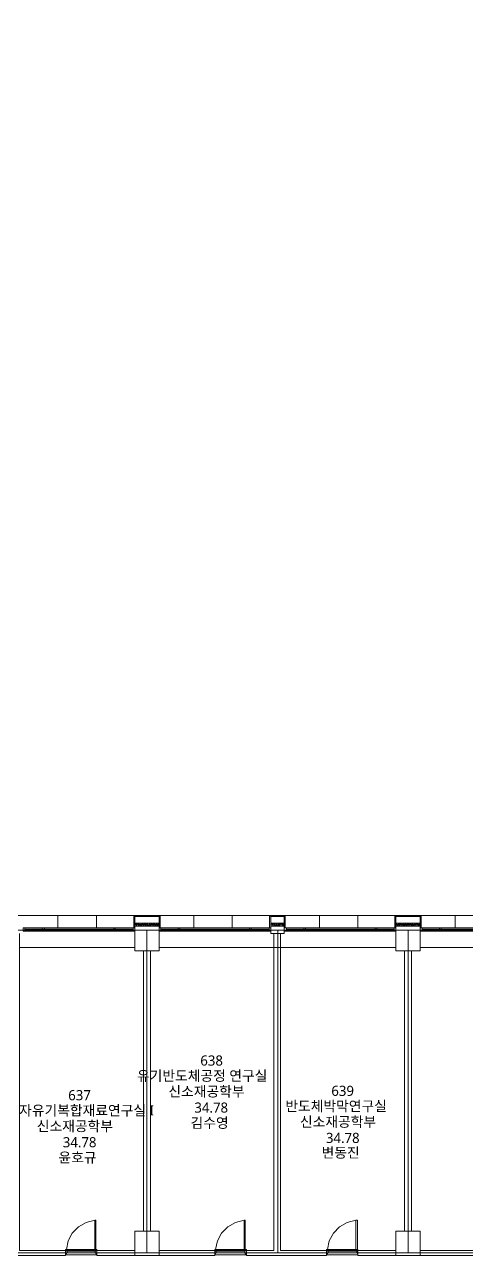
# Model space of a CAD drawing. Header units: millimetres. Extents: x -4005 to 126991, y -1911 to 106703.
# Drawn here: x 45690 to 58373, y 29627 to 64975 of the extents above; entities that cross this region are included whole.
import ezdxf

# ---------------------------------------------------------------- set-up
doc = ezdxf.new("R2010")
doc.units = ezdxf.units.MM
doc.layers.add('PDF_문자', color=7, linetype='Continuous')
doc.layers.add('PDF_형상', color=7, linetype='Continuous')
doc.styles.add('PDF 맑은 고딕', font='malgun.ttf')

msp = doc.modelspace()

# ---------------------------------------------------------------- linework, layer by layer
at = {"layer": 'PDF_형상', "lineweight": 5}
for points in [[(45449, 38969), (49196, 38969), (52958, 38969), (56704, 38969), (64445, 38969), (68207, 38969), (71704, 38969), (71704, 49773), (68393, 49773), (62455, 49773), (62455, 51172), (62455, 56270), (62455, 57669), (62455, 64975), (71704, 64975), (71704, 57669), (71704, 49773), (71704, 38969), (71798, 38969), (76694, 38969), (79306, 38969), (82943, 38969), (86394, 38969)], [(66310, 39389), (71922, 39389), (71891, 39358), (66341, 39358), (66310, 39389), (20174, 39389)], [(46646, 39389), (46646, 39031)], [(47750, 39389), (47750, 39031)], [(50548, 39389), (50548, 39031)], [(51652, 39389), (51652, 39031)], [(54154, 39389), (54154, 39031)], [(55258, 39389), (55258, 39031)], [(58056, 39389), (58056, 39031)], [(84156, 30886), (82943, 30886), (79306, 30886), (76694, 30886), (76694, 36482), (76694, 38969), (71798, 38969), (71798, 34539), (71798, 30979), (68207, 30979), (67103, 30979), (67103, 29704), (64445, 29704), (56704, 29704), (52958, 29704), (49196, 29704), (45449, 29704)], [(45652, 39031), (48854, 39031)], [(45652, 38938), (48854, 38938)], [(45698, 39000), (48807, 39000)], [(45698, 38954), (48807, 38954)], [(49553, 39031), (52755, 39031)], [(49553, 38938), (52755, 38938)], [(49600, 39000), (52709, 39000)], [(49600, 38954), (52709, 38954)], [(53144, 39031), (56346, 39031)], [(53144, 38938), (56346, 38938)], [(53206, 39000), (56300, 39000)], [(53206, 38954), (56300, 38954)], [(57046, 39031), (60248, 39031)], [(57046, 38938), (60248, 38938)], [(57108, 39000), (60201, 39000)], [(57108, 38954), (60201, 38954)], [(45543, 38876), (45543, 29767), (46864, 29767), (46864, 29627), (44548, 29627), (44548, 29767), (45341, 29767), (45341, 38876)], [(53035, 38876), (53035, 29767), (54357, 29767), (54357, 29627), (52056, 29627), (52056, 29767), (52849, 29767), (52849, 38876)], [(45543, 38472), (48854, 38472)], [(49102, 30326), (49102, 38378)], [(49305, 30326), (49305, 38378)], [(49553, 38472), (56346, 38472)], [(56595, 30326), (56595, 38378)], [(56797, 30326), (56797, 38378)], [(57046, 38472), (63854, 38472)], [(47703, 29798), (46895, 29798), (46942, 30046), (47051, 30264), (47237, 30451), (47455, 30575), (47703, 30637)], [(51994, 29798), (51170, 29798), (51232, 30046), (51341, 30264), (51527, 30451), (51745, 30575), (51994, 30637)], [(55196, 30637), (54947, 30575), (54730, 30451), (54559, 30264), (54434, 30046), (54388, 29798), (55196, 29798)], [(49553, 29627), (49553, 30326), (48854, 30326), (48854, 29627)], [(57046, 29627), (57046, 30326), (56346, 30326), (56346, 29627)], [(46864, 29767), (46864, 29798), (46895, 29798), (46895, 29751), (46911, 29751), (46911, 29720), (46895, 29673), (46864, 29673), (46864, 29689)], [(47719, 29751), (46911, 29751)], [(47766, 29767), (47766, 29798), (47734, 29798), (47734, 29751), (47719, 29751), (47719, 29720), (47734, 29673), (47766, 29673), (47766, 29689)], [(49553, 29767), (51154, 29767), (51154, 29627), (47766, 29627), (47766, 29767), (48854, 29767)], [(51154, 29767), (51154, 29798), (51170, 29798), (51170, 29751), (51185, 29751), (51185, 29720), (51170, 29673), (51154, 29673), (51154, 29689)], [(52009, 29751), (51185, 29751)], [(52056, 29767), (52056, 29798), (52025, 29798), (52025, 29751), (52009, 29751), (52009, 29720), (52025, 29673), (52056, 29673), (52056, 29689)], [(54357, 29767), (54357, 29798), (54388, 29798), (54388, 29751), (54403, 29751), (54403, 29720), (54388, 29673), (54357, 29673), (54357, 29689)], [(55227, 29751), (54403, 29751)], [(55258, 29767), (55258, 29798), (55243, 29798), (55243, 29751), (55227, 29751), (55227, 29720), (55243, 29673), (55258, 29673), (55258, 29689)], [(57046, 29767), (59751, 29767), (59751, 29627), (55258, 29627), (55258, 29767), (56346, 29767)]]:
    msp.add_lwpolyline(points, dxfattribs=at)
for points in [[(48854, 39358), (48823, 39389), (49584, 39389), (49553, 39358), (48854, 39358), (48823, 39389), (48823, 39031), (48854, 39031)], [(49553, 39358), (49584, 39389), (49584, 39031), (49553, 39031)], [(52755, 39358), (52724, 39389), (53175, 39389), (53144, 39358)], [(52755, 39358), (52724, 39389), (52724, 39031), (52755, 39031)], [(53144, 39358), (53175, 39389), (53175, 39031), (53144, 39031)], [(56346, 39358), (56315, 39389), (56315, 39031), (56346, 39031)], [(56362, 39358), (56331, 39389), (57077, 39389), (57046, 39358)], [(57046, 39358), (57077, 39389), (57077, 39031), (57046, 39031)], [(45449, 38969), (45449, 29704), (49196, 29704), (49196, 38969)], [(45652, 38938), (45698, 38938), (45698, 39031), (45652, 39031)], [(46196, 38938), (46258, 38938), (46258, 39031), (46196, 39031)], [(48247, 38938), (48294, 38938), (48294, 39031), (48247, 39031)], [(48807, 38938), (48854, 38938), (48854, 39031), (48807, 39031)], [(49289, 39140), (49289, 39171), (49305, 39171), (49320, 39171), (49320, 39140), (49305, 39109), (49305, 39093), (49320, 39078), (49336, 39078), (49351, 39093), (49351, 39109), (49351, 39093), (49367, 39078), (49382, 39078), (49398, 39093), (49398, 39109), (49382, 39140), (49382, 39171), (49398, 39171), (49413, 39171), (49413, 39140), (49413, 39109), (49413, 39093), (49413, 39078), (49429, 39078), (49444, 39093), (49444, 39109), (49429, 39140), (49429, 39171), (49444, 39171), (49475, 39171), (49475, 39140), (49460, 39109), (49460, 39093), (49475, 39078), (49491, 39078), (49491, 39093), (49491, 39109), (49475, 39140), (49491, 39171), (49507, 39171), (49522, 39171), (49522, 39140), (49507, 39109), (49507, 39093), (49522, 39078), (49538, 39078), (49538, 39093), (49538, 39109), (49538, 39140), (49538, 39171), (49553, 39171), (48854, 39171), (48869, 39171), (48869, 39140), (48854, 39109), (48854, 39093), (48869, 39078), (48885, 39078), (48900, 39093), (48900, 39109), (48885, 39140), (48885, 39171), (48900, 39171), (48916, 39171), (48916, 39140), (48900, 39109), (48900, 39093), (48916, 39078), (48931, 39078), (48947, 39093), (48947, 39109), (48931, 39140), (48931, 39171), (48947, 39171), (48963, 39171), (48963, 39140), (48963, 39109), (48963, 39093), (48963, 39078), (48978, 39078), (48994, 39093), (48994, 39109), (48978, 39140), (48978, 39171), (48994, 39171), (49025, 39171), (49025, 39140), (49009, 39109), (49009, 39093), (49025, 39078), (49040, 39078), (49040, 39093), (49040, 39109), (49040, 39140), (49040, 39171), (49056, 39171), (49071, 39171), (49071, 39140), (49056, 39109), (49056, 39093), (49071, 39078), (49087, 39078), (49102, 39093), (49102, 39109), (49087, 39140), (49087, 39171), (49102, 39171), (49118, 39171), (49118, 39140), (49102, 39109), (49102, 39093), (49118, 39078), (49134, 39078), (49149, 39093), (49149, 39109), (49134, 39140), (49134, 39171), (49149, 39171), (49165, 39171), (49165, 39140), (49165, 39109), (49165, 39093), (49165, 39078), (49180, 39078), (49196, 39093), (49196, 39109), (49180, 39140), (49180, 39171), (49196, 39171), (49211, 39171), (49227, 39140), (49242, 39171), (49258, 39171), (49273, 39171), (49273, 39140), (49258, 39109), (49258, 39093), (49273, 39078), (49289, 39078), (49289, 39093), (49289, 39109)], [(48854, 39078), (49553, 39078), (49553, 38378), (48854, 38378)], [(48854, 39078), (49553, 39078), (49553, 38378), (48854, 38378)], [(49196, 38969), (49196, 29704), (52958, 29704), (52958, 38969)], [(49242, 39109), (49242, 39093), (49227, 39078), (49211, 39078), (49211, 39093), (49211, 39109), (49227, 39140)], [(49367, 39140), (49367, 39171), (49351, 39171), (49336, 39171), (49336, 39140), (49351, 39109)], [(49553, 38938), (49600, 38938), (49600, 39031), (49553, 39031)], [(50097, 38938), (50144, 38938), (50144, 39031), (50097, 39031)], [(52149, 38938), (52196, 38938), (52196, 39031), (52149, 39031)], [(52709, 38938), (52755, 38938), (52755, 39031), (52709, 39031)], [(52989, 39140), (52989, 39171), (53004, 39171), (53020, 39171), (53020, 39140), (53004, 39109), (53004, 39093), (53020, 39078), (53035, 39078), (53051, 39093), (53051, 39109), (53035, 39140), (53035, 39171), (53051, 39171), (53066, 39171), (53066, 39140), (53051, 39109), (53051, 39093), (53066, 39078), (53082, 39078), (53097, 39093), (53097, 39109), (53082, 39140), (53082, 39171), (53097, 39171), (53113, 39171), (53113, 39140), (53113, 39109), (53113, 39093), (53113, 39078), (53128, 39078), (53144, 39093), (53144, 39109), (53128, 39140), (53128, 39171), (53144, 39171), (52755, 39171), (52771, 39171), (52771, 39140), (52755, 39109), (52755, 39093), (52771, 39078), (52787, 39078), (52802, 39093), (52802, 39109), (52787, 39140), (52787, 39171), (52802, 39171), (52818, 39171), (52818, 39140), (52802, 39109), (52802, 39093), (52818, 39078), (52833, 39078), (52849, 39093), (52849, 39109), (52833, 39140), (52833, 39171), (52849, 39171), (52864, 39171), (52864, 39140), (52864, 39109), (52864, 39093), (52864, 39078), (52880, 39078), (52895, 39093), (52895, 39109), (52880, 39140), (52880, 39171), (52895, 39171), (52911, 39171), (52926, 39140), (52942, 39171), (52958, 39171), (52973, 39171), (52973, 39140), (52958, 39109), (52958, 39093), (52973, 39078), (52989, 39078), (52989, 39093), (52989, 39109)], [(53144, 38876), (53144, 39078), (52755, 39078), (52755, 38876)], [(52942, 39109), (52926, 39140), (52911, 39109), (52911, 39093), (52926, 39078), (52942, 39093)], [(52958, 38969), (52958, 29704), (56704, 29704), (56704, 38969)], [(53144, 38938), (53206, 38938), (53206, 39031), (53144, 39031)], [(53704, 38938), (53750, 38938), (53750, 39031), (53704, 39031)], [(55756, 38938), (55802, 38938), (55802, 39031), (55756, 39031)], [(56300, 38938), (56346, 38938), (56346, 39031), (56300, 39031)], [(56952, 39109), (56937, 39140), (56937, 39171), (56952, 39171), (56968, 39171), (56968, 39140), (56952, 39109), (56952, 39093), (56968, 39078), (56984, 39078), (56999, 39093), (56999, 39109), (56984, 39140), (56984, 39171), (56999, 39171), (57015, 39171), (57015, 39140), (57015, 39109), (57015, 39093), (57015, 39078), (57030, 39078), (57046, 39093), (57046, 39109), (57030, 39140), (57030, 39171), (57046, 39171), (56346, 39171), (56362, 39171), (56377, 39140), (56377, 39171), (56408, 39171), (56424, 39171), (56424, 39140), (56408, 39109), (56408, 39093), (56424, 39078), (56440, 39078), (56440, 39093), (56440, 39109), (56440, 39140), (56440, 39171), (56455, 39171), (56471, 39171), (56471, 39140), (56455, 39109), (56455, 39093), (56471, 39078), (56486, 39078), (56502, 39093), (56502, 39109), (56486, 39140), (56486, 39171), (56502, 39171), (56517, 39171), (56517, 39140), (56502, 39109), (56502, 39093), (56517, 39078), (56533, 39078), (56548, 39093), (56548, 39109), (56533, 39140), (56533, 39171), (56548, 39171), (56564, 39171), (56564, 39140), (56564, 39109), (56564, 39093), (56564, 39078), (56579, 39078), (56595, 39093), (56595, 39109), (56579, 39140), (56579, 39171), (56595, 39171), (56611, 39171), (56626, 39140), (56611, 39109), (56611, 39093), (56626, 39078), (56642, 39093), (56642, 39109), (56626, 39140), (56642, 39171), (56657, 39171), (56673, 39171), (56673, 39140), (56657, 39109), (56657, 39093), (56673, 39078), (56688, 39078), (56688, 39093), (56688, 39109), (56688, 39140), (56688, 39171), (56704, 39171), (56719, 39171), (56719, 39140), (56704, 39109), (56704, 39093), (56719, 39078), (56735, 39078), (56750, 39093), (56750, 39109), (56735, 39140), (56735, 39171), (56750, 39171), (56766, 39171), (56766, 39140), (56750, 39109), (56750, 39093), (56766, 39078), (56781, 39078), (56797, 39093), (56797, 39109), (56781, 39140), (56781, 39171), (56797, 39171), (56813, 39171), (56813, 39140), (56813, 39109), (56813, 39093), (56813, 39078), (56828, 39078), (56844, 39093), (56844, 39109), (56828, 39140), (56828, 39171), (56844, 39171), (56875, 39171), (56875, 39140), (56859, 39109), (56859, 39093), (56875, 39078), (56890, 39078), (56890, 39093), (56890, 39109), (56875, 39140), (56890, 39171), (56906, 39171), (56921, 39171), (56921, 39140), (56906, 39109), (56906, 39093), (56921, 39078), (56937, 39078), (56937, 39093)], [(57046, 39078), (56346, 39078), (56346, 38378), (57046, 38378)], [(57046, 39078), (56346, 39078), (56346, 38378), (57046, 38378)], [(56393, 39109), (56377, 39140), (56362, 39109), (56362, 39093), (56362, 39078), (56377, 39078), (56393, 39093)], [(64445, 38969), (56704, 38969), (56704, 29704), (64445, 29704), (64445, 32518)], [(57046, 38938), (57108, 38938), (57108, 39031), (57046, 39031)], [(57605, 38938), (57652, 38938), (57652, 39031), (57605, 39031)], [(47734, 29798), (47734, 30637), (47703, 30637), (47703, 29798)], [(52025, 29798), (52025, 30637), (51994, 30637), (51994, 29798)], [(55243, 29798), (55243, 30637), (55196, 30637), (55196, 29798)], [(49553, 29627), (49553, 30326), (48854, 30326), (48854, 29627)], [(57046, 29627), (57046, 30326), (56346, 30326), (56346, 29627)], [(47766, 29767), (46864, 29767), (46864, 29642), (47766, 29642)], [(52056, 29767), (51154, 29767), (51154, 29642), (52056, 29642)], [(55258, 29767), (54357, 29767), (54357, 29642), (55258, 29642)]]:
    msp.add_lwpolyline(points, close=True, dxfattribs=at)

# ---------------------------------------------------------------- texts
at = {"layer": 'PDF_문자', "attachment_point": 4, "style": 'PDF 맑은 고딕'}
for s, insert, char_height in [('638', (50735, 35221), 290.5), ('유기반도체공정 연구실', (48916, 34770), 290.49), ('637', (46942, 34226), 290.5), ('신소재공학부', (49818, 34319), 290.5), ('639', (54497, 34351), 290.5), ('나노전자유기복합재료연구실 I', (44439, 33775), 290.49), ('34.78', (50564, 33869), 290.5), ('반도체박막연구실', (53175, 33900), 290.5), ('김수영', (50455, 33418), 290.5), ('신소재공학부', (53595, 33449), 290.5), ('신소재공학부', (46040, 33325), 290.5), ('34.78', (46786, 32874), 290.5), ('34.78', (54341, 32998), 290.5), ('윤호규', (46662, 32423), 290.5), ('변동진', (54216, 32563), 290.5)]:
    msp.add_mtext(s, dxfattribs=dict(at, insert=insert, char_height=char_height))

doc.saveas('drawing.dxf')
